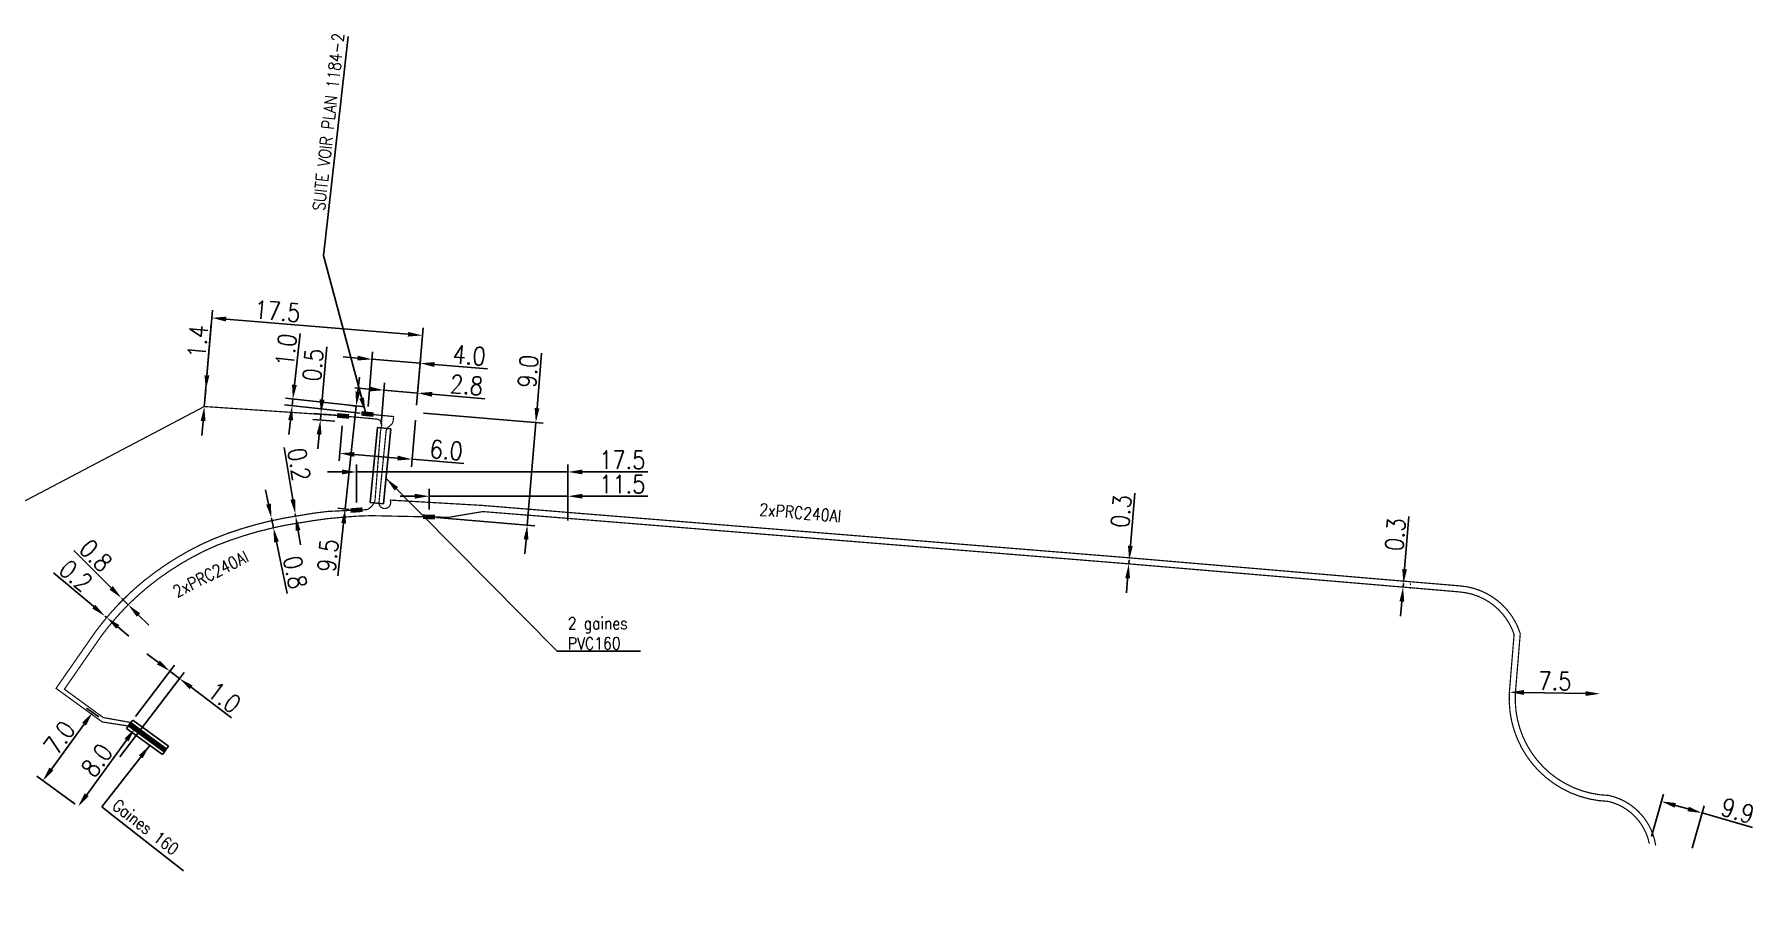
# Model space of a CAD drawing. Header units: millimetres. Extents: x 146000 to 147000, y 142004 to 143004.
# Drawn here: x 146122.5 to 146265.1, y 142931.3 to 143003.5 of the extents above; entities that cross this region are included whole.
import ezdxf
from ezdxf.enums import TextEntityAlignment as Align

# ---------------------------------------------------------------- set-up
doc = ezdxf.new("R2010")
doc.units = ezdxf.units.MM
doc.header["$PDMODE"] = 34
doc.layers.get('0').update_dxf_attribs({"linetype": 'CONTINUOUS'})
doc.layers.get('Defpoints').update_dxf_attribs({"linetype": 'CONTINUOUS'})
for name, color, linetype in [('M_130', 3, 'M_ST_15'), ('M_300', 7, 'CONTINUOUS'), ('M_400', 7, 'CONTINUOUS'), ('M_930', 7, 'CONTINUOUS')]:
    doc.layers.add(name, color=color, linetype=linetype)
doc.styles.get("Standard").update_dxf_attribs({"font": 'romans.shx', "width": 0.85})
doc.linetypes.add('M_ST_15', pattern='A,5,-0.3,["XX",Standard,S=1,R=0,X=0,Y=-0.5],-2.5', length=7.8)
doc.dimstyles.get("Standard").update_dxf_attribs({"dimtxt": 1.5, "dimasz": 1.2, "dimexe": 0.625, "dimexo": 0.625, "dimgap": 0.25, "dimtad": 1, "dimdec": 1, "dimzin": 0, "dimdsep": 46, "dimtxsty": 'Standard', "dimcen": -0.5, "dimadec": 0, "dimazin": 0, "dimtfac": 1, "dimtdec": 1, "dimtmove": 0, "dimatfit": 3, "dimfxl": 0, "dimtolj": 1, "dimtzin": 0, "dimarcsym": 0})

# ---------------------------------------------------------------- blocks, each defined once
blk = doc.blocks.new('*D160')
at = {"layer": 'Defpoints', "color": 0, "linetype": 'Continuous', "transparency": 16777216}
for p in [(146126.28, 142948.12), (146123.16, 142941.73), (146126.33, 142939.42)]:
    blk.add_point(p, dxfattribs=at)
at = {"layer": 'M_130', "color": 0, "linetype": 'Continuous', "lineweight": -2, "transparency": 16777216}
for p, q in [((146126.78, 142947.75), (146127.78, 142947.02)), ((146126.57, 142946.42), (146123.86, 142942.7)), ((146125.82, 142939.79), (146122.65, 142942.1))]:
    blk.add_line(p, q, dxfattribs=at)
at = {"layer": 'M_130', "color": 0, "linetype": 'Continuous', "transparency": 16777216}
for points in [[(146126.41, 142946.53), (146126.73, 142946.3), (146127.28, 142947.39)], [(146123.7, 142942.82), (146124.03, 142942.58), (146123.16, 142941.73)]]:
    blk.add_solid(points, dxfattribs=at)
at = {"layer": 'M_130', "color": 0, "linetype": 'Continuous', "transparency": 16777216, "insert": (146124.53, 142945.3), "char_height": 1.5, "attachment_point": 5, "rotation": 53.9218}
blk.add_mtext('\\A1;7.0', dxfattribs=at)
blk = doc.blocks.new('*D161')
at = {"layer": 'Defpoints', "color": 0, "linetype": 'Continuous', "transparency": 16777216}
for p in [(146134.47, 142950.19), (146130.45, 142946.55), (146129.16, 142943.2)]:
    blk.add_point(p, dxfattribs=at)
at = {"layer": 'M_400', "color": 0, "linetype": 'Continuous', "lineweight": -2, "transparency": 16777216}
for p, q in [((146130.83, 142947.05), (146134.06, 142951.29)), ((146132.72, 142951.52), (146131.77, 142952.25)), ((146129.54, 142943.7), (146134.85, 142950.69)), ((146133.68, 142950.8), (146134.47, 142950.19)), ((146135.43, 142949.47), (146138.76, 142946.93))]:
    blk.add_line(p, q, dxfattribs=at)
at = {"layer": 'M_400', "color": 0, "linetype": 'Continuous', "transparency": 16777216}
for points in [[(146132.84, 142951.68), (146132.6, 142951.36), (146133.68, 142950.8)], [(146135.55, 142949.62), (146135.31, 142949.31), (146134.47, 142950.19)]]:
    blk.add_solid(points, dxfattribs=at)
at = {"layer": 'M_400', "color": 0, "linetype": 'Continuous', "transparency": 16777216, "insert": (146138.18, 142948.63), "char_height": 1.5, "attachment_point": 5, "rotation": 322.7742}
blk.add_mtext('\\A1;1.0', dxfattribs=at)
blk = doc.blocks.new('*D162')
at = {"layer": 'Defpoints', "color": 0, "linetype": 'Continuous', "transparency": 16777216}
for p in [(146133.3, 142944.24), (146126.08, 142939.6), (146126.33, 142939.42)]:
    blk.add_point(p, dxfattribs=at)
at = {"layer": 'M_130', "color": 0, "linetype": 'Continuous', "lineweight": -2, "transparency": 16777216}
for p, q in [((146132.79, 142944.61), (146130.28, 142946.43)), ((146130.08, 142945.1), (146126.79, 142940.57)), ((146125.82, 142939.79), (146125.57, 142939.97))]:
    blk.add_line(p, q, dxfattribs=at)
at = {"layer": 'M_130', "color": 0, "linetype": 'Continuous', "transparency": 16777216}
for points in [[(146129.92, 142945.21), (146130.24, 142944.98), (146130.79, 142946.07)], [(146126.62, 142940.69), (146126.95, 142940.45), (146126.08, 142939.6)]]:
    blk.add_solid(points, dxfattribs=at)
at = {"layer": 'M_130', "color": 0, "linetype": 'Continuous', "transparency": 16777216, "insert": (146127.63, 142943.43), "char_height": 1.5, "attachment_point": 5, "rotation": 53.9218}
blk.add_mtext('\\A1;8.0', dxfattribs=at)
blk = doc.blocks.new('*D163')
at = {"layer": 'Defpoints', "color": 0, "linetype": 'Continuous', "transparency": 16777216}
for p in [(146128.29, 142955.37), (146128.29, 142955.37), (146128.45, 142955.24)]:
    blk.add_point(p, dxfattribs=at)
at = {"layer": 'M_130', "color": 0, "linetype": 'Continuous', "lineweight": -2, "transparency": 16777216}
for p, q in [((146127.37, 142956.15), (146124.03, 142958.96)), ((146128.45, 142955.24), (146128.29, 142955.37)), ((146129.36, 142954.47), (146130.28, 142953.7))]:
    blk.add_line(p, q, dxfattribs=at)
at = {"layer": 'M_130', "color": 0, "linetype": 'Continuous', "transparency": 16777216}
for points in [[(146127.5, 142956.3), (146127.25, 142955.99), (146128.29, 142955.37)], [(146129.49, 142954.62), (146129.23, 142954.32), (146128.45, 142955.24)]]:
    blk.add_solid(points, dxfattribs=at)
at = {"layer": 'M_130', "color": 0, "linetype": 'Continuous', "transparency": 16777216, "insert": (146125.89, 142958.71), "char_height": 1.5, "attachment_point": 5, "rotation": 319.8746}
blk.add_mtext('\\A1;0.2', dxfattribs=at)
blk = doc.blocks.new('*D164')
at = {"layer": 'Defpoints', "color": 0, "linetype": 'Continuous', "transparency": 16777216}
for p in [(146129.66, 142956.86), (146129.66, 142956.86), (146130.22, 142956.3)]:
    blk.add_point(p, dxfattribs=at)
at = {"layer": 'M_130', "color": 0, "linetype": 'Continuous', "lineweight": -2, "transparency": 16777216}
for p, q in [((146128.81, 142957.71), (146125.71, 142960.79)), ((146130.22, 142956.3), (146129.66, 142956.86)), ((146131.08, 142955.45), (146131.93, 142954.6))]:
    blk.add_line(p, q, dxfattribs=at)
at = {"layer": 'M_130', "color": 0, "linetype": 'Continuous', "transparency": 16777216}
for points in [[(146128.95, 142957.85), (146128.67, 142957.56), (146129.66, 142956.86)], [(146131.22, 142955.59), (146130.93, 142955.31), (146130.22, 142956.3)]]:
    blk.add_solid(points, dxfattribs=at)
at = {"layer": 'M_130', "color": 0, "linetype": 'Continuous', "transparency": 16777216, "insert": (146127.54, 142960.38), "char_height": 1.5, "attachment_point": 5, "rotation": 315.1467}
blk.add_mtext('\\A1;0.8', dxfattribs=at)
blk = doc.blocks.new('*D165')
at = {"layer": 'Defpoints', "color": 0, "linetype": 'Continuous', "transparency": 16777216}
for p in [(146166.62, 142965.29), (146155.14, 142963.58), (146166.62, 142962.65)]:
    blk.add_point(p, dxfattribs=at)
at = {"layer": 'M_300', "color": 0, "linetype": 'Continuous', "lineweight": -2, "transparency": 16777216}
for p, q in [((146153.94, 142965.29), (146152.74, 142965.29)), ((146155.14, 142964.2), (146155.14, 142965.91)), ((146155.14, 142965.29), (146166.62, 142965.29)), ((146166.62, 142963.28), (146166.62, 142965.91)), ((146167.82, 142965.29), (146173.23, 142965.29))]:
    blk.add_line(p, q, dxfattribs=at)
at = {"layer": 'M_300', "color": 0, "linetype": 'Continuous', "transparency": 16777216}
for points in [[(146153.94, 142965.49), (146153.94, 142965.09), (146155.14, 142965.29)], [(146167.82, 142965.49), (146167.82, 142965.09), (146166.62, 142965.29)]]:
    blk.add_solid(points, dxfattribs=at)
at = {"layer": 'M_300', "color": 0, "linetype": 'Continuous', "transparency": 16777216, "insert": (146171.12, 142966.29), "char_height": 1.5, "attachment_point": 5}
blk.add_mtext('\\A1;11.5', dxfattribs=at)
blk = doc.blocks.new('*D166')
at = {"layer": 'Defpoints', "color": 0, "linetype": 'Continuous', "transparency": 16777216}
for p in [(146166.62, 142967.3), (146149.12, 142964.14), (146166.62, 142962.65)]:
    blk.add_point(p, dxfattribs=at)
at = {"layer": 'M_300', "color": 0, "linetype": 'Continuous', "lineweight": -2, "transparency": 16777216}
for p, q in [((146147.92, 142967.3), (146146.72, 142967.3)), ((146149.12, 142964.76), (146149.12, 142967.93)), ((146149.12, 142967.3), (146166.62, 142967.3)), ((146166.62, 142963.28), (146166.62, 142967.93)), ((146167.82, 142967.3), (146173.23, 142967.3))]:
    blk.add_line(p, q, dxfattribs=at)
at = {"layer": 'M_300', "color": 0, "linetype": 'Continuous', "transparency": 16777216}
for points in [[(146147.92, 142967.5), (146147.92, 142967.1), (146149.12, 142967.3)], [(146167.82, 142967.5), (146167.82, 142967.1), (146166.62, 142967.3)]]:
    blk.add_solid(points, dxfattribs=at)
at = {"layer": 'M_300', "color": 0, "linetype": 'Continuous', "transparency": 16777216, "insert": (146171.12, 142968.3), "char_height": 1.5, "attachment_point": 5}
blk.add_mtext('\\A1;17.5', dxfattribs=at)
blk = doc.blocks.new('*D167')
at = {"layer": 'Defpoints', "color": 0, "linetype": 'Continuous', "transparency": 16777216}
for p in [(146149.1, 142972.76), (146149.66, 142972.7), (146149.12, 142964.14)]:
    blk.add_point(p, dxfattribs=at)
at = {"layer": 'M_300', "color": 0, "linetype": 'Continuous', "lineweight": -2, "transparency": 16777216}
for p, q in [((146149.23, 142973.95), (146149.36, 142975.14)), ((146149.1, 142972.76), (146148.18, 142964.24)), ((146149.04, 142972.76), (146148.48, 142972.82)), ((146148.5, 142964.2), (146147.56, 142964.31)), ((146148.05, 142963.05), (146147.57, 142958.7))]:
    blk.add_line(p, q, dxfattribs=at)
at = {"layer": 'M_300', "color": 0, "linetype": 'Continuous', "transparency": 16777216}
for points in [[(146149.03, 142973.97), (146149.43, 142973.93), (146149.1, 142972.76)], [(146147.85, 142963.07), (146148.25, 142963.02), (146148.18, 142964.24)]]:
    blk.add_solid(points, dxfattribs=at)
at = {"layer": 'M_300', "color": 0, "linetype": 'Continuous', "transparency": 16777216, "insert": (146146.75, 142960.38), "char_height": 1.5, "attachment_point": 5, "rotation": 83.794}
blk.add_mtext('\\A1;9.5', dxfattribs=at)
blk = doc.blocks.new('*D168')
at = {"layer": 'Defpoints', "color": 0, "linetype": 'Continuous', "transparency": 16777216}
for p in [(146154.04, 142972.22), (146163.96, 142971.39), (146155.12, 142963.58)]:
    blk.add_point(p, dxfattribs=at)
at = {"layer": 'M_300', "color": 0, "linetype": 'Continuous', "lineweight": -2, "transparency": 16777216}
for p, q in [((146164.06, 142972.59), (146164.44, 142977.14)), ((146154.66, 142972.17), (146164.58, 142971.34)), ((146163.25, 142962.9), (146163.96, 142971.39)), ((146155.75, 142963.53), (146163.87, 142962.85)), ((146163.15, 142961.7), (146163.05, 142960.51))]:
    blk.add_line(p, q, dxfattribs=at)
at = {"layer": 'M_300', "color": 0, "linetype": 'Continuous', "transparency": 16777216}
for points in [[(146163.86, 142972.6), (146164.26, 142972.57), (146163.96, 142971.39)], [(146162.95, 142961.72), (146163.35, 142961.69), (146163.25, 142962.9)]]:
    blk.add_solid(points, dxfattribs=at)
at = {"layer": 'M_300', "color": 0, "linetype": 'Continuous', "transparency": 16777216, "insert": (146163.31, 142975.64), "char_height": 1.5, "attachment_point": 5, "rotation": 85.22}
blk.add_mtext('\\A1;9.0', dxfattribs=at)
blk = doc.blocks.new('*D169')
at = {"layer": 'Defpoints', "color": 0, "linetype": 'Continuous', "transparency": 16777216}
for p in [(146146.13, 142971.6), (146147.95, 142971.44), (146148, 142971.94)]:
    blk.add_point(p, dxfattribs=at)
at = {"layer": 'M_300', "color": 0, "linetype": 'Continuous', "lineweight": -2, "transparency": 16777216}
for p, q in [((146146.27, 142973.29), (146146.65, 142977.65)), ((146147.33, 142971.5), (146145.5, 142971.65)), ((146147.37, 142971.99), (146145.55, 142972.15)), ((146146.13, 142971.6), (146146.17, 142972.1)), ((146146.02, 142970.4), (146145.92, 142969.21))]:
    blk.add_line(p, q, dxfattribs=at)
at = {"layer": 'M_300', "color": 0, "linetype": 'Continuous', "transparency": 16777216}
for points in [[(146146.07, 142973.31), (146146.47, 142973.28), (146146.17, 142972.1)], [(146145.82, 142970.42), (146146.22, 142970.39), (146146.13, 142971.6)]]:
    blk.add_solid(points, dxfattribs=at)
at = {"layer": 'M_300', "color": 0, "linetype": 'Continuous', "transparency": 16777216, "insert": (146145.52, 142976.16), "char_height": 1.5, "attachment_point": 5, "rotation": 85.062}
blk.add_mtext('\\A1;0.5', dxfattribs=at)
blk = doc.blocks.new('M_300_03')
at = {"color": 0, "linetype": 'Continuous'}
blk.add_solid([(-0.5, 0.19), (-0.5, -0.19), (0.5, 0.19), (0.5, -0.19)], dxfattribs=at)
at = {"color": 0, "linetype": 'Continuous', "width": 0.75, "flags": 3}
for tag, p in [('DEF_LEG', (0, -5)), ('DEF_COUP', (0.05, -6.97)), ('DEF_TYPE', (0, -9))]:
    blk.add_attdef(tag, text='', height=1.2, dxfattribs=at).set_placement(p, align=Align.MIDDLE)
blk = doc.blocks.new('*D170')
at = {"layer": 'Defpoints', "color": 0, "linetype": 'Continuous', "transparency": 16777216}
for p in [(146260.49, 142939.06), (146256.12, 142936.52), (146259.49, 142935.55)]:
    blk.add_point(p, dxfattribs=at)
at = {"layer": 'M_130', "color": 0, "linetype": 'Continuous', "lineweight": -2, "transparency": 16777216}
for p, q in [((146256.29, 142937.12), (146257.3, 142940.62)), ((146258.28, 142939.69), (146259.34, 142939.39)), ((146259.66, 142936.15), (146260.66, 142939.66)), ((146260.49, 142939.06), (146264.66, 142937.86))]:
    blk.add_line(p, q, dxfattribs=at)
at = {"layer": 'M_130', "color": 0, "linetype": 'Continuous', "transparency": 16777216}
for points in [[(146258.33, 142939.88), (146258.22, 142939.5), (146257.12, 142940.02)], [(146259.39, 142939.58), (146259.28, 142939.2), (146260.49, 142939.06)]]:
    blk.add_solid(points, dxfattribs=at)
at = {"layer": 'M_130', "color": 0, "linetype": 'Continuous', "transparency": 16777216, "insert": (146263.44, 142939.25), "char_height": 1.5, "attachment_point": 5, "rotation": 344.0136}
blk.add_mtext('\\A1;9.9', dxfattribs=at)
blk = doc.blocks.new('*D171')
at = {"layer": 'Defpoints', "color": 0, "linetype": 'Continuous', "transparency": 16777216}
for p in [(146235.72, 142958.06), (146235.77, 142958.06), (146235.69, 142957.77)]:
    blk.add_point(p, dxfattribs=at)
at = {"layer": 'M_130', "color": 0, "linetype": 'Continuous', "lineweight": -2, "transparency": 16777216}
for p, q in [((146235.87, 142959.26), (146236.23, 142963.61)), ((146235.74, 142957.76), (146235.77, 142958.06)), ((146236.32, 142957.71), (146236.37, 142957.71)), ((146236.34, 142958.01), (146236.39, 142958.01)), ((146235.64, 142956.57), (146235.54, 142955.37))]:
    blk.add_line(p, q, dxfattribs=at)
at = {"layer": 'M_130', "color": 0, "linetype": 'Continuous', "transparency": 16777216}
for points in [[(146235.67, 142959.27), (146236.07, 142959.24), (146235.77, 142958.06)], [(146235.44, 142956.58), (146235.84, 142956.55), (146235.74, 142957.76)]]:
    blk.add_solid(points, dxfattribs=at)
at = {"layer": 'M_130', "color": 0, "linetype": 'Continuous', "transparency": 16777216, "insert": (146235.1, 142962.12), "char_height": 1.5, "attachment_point": 5, "rotation": 85.2204}
blk.add_mtext('\\A1;0.3', dxfattribs=at)
blk = doc.blocks.new('*D172')
at = {"layer": 'Defpoints', "color": 0, "linetype": 'Continuous', "transparency": 16777216}
for p in [(146213.04, 142959.69), (146213.07, 142959.99), (146213.07, 142959.99)]:
    blk.add_point(p, dxfattribs=at)
at = {"layer": 'M_130', "color": 0, "linetype": 'Continuous', "lineweight": -2, "transparency": 16777216}
for p, q in [((146213.17, 142961.18), (146213.55, 142965.54)), ((146212.42, 142959.74), (146212.42, 142959.74)), ((146212.45, 142960.04), (146212.45, 142960.04)), ((146213.04, 142959.69), (146213.07, 142959.99)), ((146212.94, 142958.49), (146212.84, 142957.3))]:
    blk.add_line(p, q, dxfattribs=at)
at = {"layer": 'M_130', "color": 0, "linetype": 'Continuous', "transparency": 16777216}
for points in [[(146212.97, 142961.2), (146213.37, 142961.17), (146213.07, 142959.99)], [(146212.74, 142958.51), (146213.14, 142958.48), (146213.04, 142959.69)]]:
    blk.add_solid(points, dxfattribs=at)
at = {"layer": 'M_130', "color": 0, "linetype": 'Continuous', "transparency": 16777216, "insert": (146212.41, 142964.04), "char_height": 1.5, "attachment_point": 5, "rotation": 85.096}
blk.add_mtext('\\A1;0.3', dxfattribs=at)
blk = doc.blocks.new('*D173')
at = {"layer": 'Defpoints', "color": 0, "linetype": 'Continuous', "transparency": 16777216}
for p in [(146154.18, 142973.83), (146154.04, 142972.22), (146151.1, 142970.64)]:
    blk.add_point(p, dxfattribs=at)
at = {"layer": 'M_130', "color": 0, "linetype": 'Continuous', "lineweight": -2, "transparency": 16777216}
for p, q in [((146150.19, 142974.17), (146148.99, 142974.27)), ((146151.15, 142971.26), (146151.44, 142974.69)), ((146151.39, 142974.07), (146154.18, 142973.83)), ((146154.09, 142972.84), (146154.23, 142974.46)), ((146155.37, 142973.73), (146159.73, 142973.37))]:
    blk.add_line(p, q, dxfattribs=at)
at = {"layer": 'M_130', "color": 0, "linetype": 'Continuous', "transparency": 16777216}
for points in [[(146150.21, 142974.37), (146150.17, 142973.97), (146151.39, 142974.07)], [(146155.39, 142973.93), (146155.36, 142973.53), (146154.18, 142973.83)]]:
    blk.add_solid(points, dxfattribs=at)
at = {"layer": 'M_130', "color": 0, "linetype": 'Continuous', "transparency": 16777216, "insert": (146158.23, 142974.5), "char_height": 1.5, "attachment_point": 5, "rotation": 355.22}
blk.add_mtext('\\A1;2.8', dxfattribs=at)
blk = doc.blocks.new('*D174')
at = {"layer": 'Defpoints', "color": 0, "linetype": 'Continuous', "transparency": 16777216}
for p in [(146244.54, 142949.06), (146252.04, 142948.93), (146252.04, 142948.93)]:
    blk.add_point(p, dxfattribs=at)
at = {"layer": 'M_130', "color": 0, "linetype": 'Continuous', "lineweight": -2, "transparency": 16777216}
blk.add_line((146245.74, 142949.04), (146250.84, 142948.95), dxfattribs=at)
at = {"layer": 'M_130', "color": 0, "linetype": 'Continuous', "transparency": 16777216}
for points in [[(146245.75, 142949.24), (146245.74, 142948.84), (146244.54, 142949.06)], [(146250.85, 142949.15), (146250.84, 142948.75), (146252.04, 142948.93)]]:
    blk.add_solid(points, dxfattribs=at)
at = {"layer": 'M_130', "color": 0, "linetype": 'Continuous', "transparency": 16777216, "insert": (146248.31, 142949.99), "char_height": 1.5, "attachment_point": 5, "rotation": 359.0068}
blk.add_mtext('\\A1;7.5', dxfattribs=at)
blk = doc.blocks.new('*D175')
at = {"layer": 'Defpoints', "color": 0, "linetype": 'Continuous', "transparency": 16777216}
for p in [(146147.98, 142971.74), (146154.04, 142972.22), (146153.72, 142968.35)]:
    blk.add_point(p, dxfattribs=at)
at = {"layer": 'M_300', "color": 0, "linetype": 'Continuous', "lineweight": -2, "transparency": 16777216}
for p, q in [((146147.93, 142971.12), (146147.69, 142968.22)), ((146153.99, 142971.6), (146153.66, 142967.72)), ((146148.93, 142968.75), (146152.52, 142968.45)), ((146153.72, 142968.35), (146158.01, 142967.99))]:
    blk.add_line(p, q, dxfattribs=at)
at = {"layer": 'M_300', "color": 0, "linetype": 'Continuous', "transparency": 16777216}
for points in [[(146148.95, 142968.95), (146148.92, 142968.55), (146147.74, 142968.85)], [(146152.54, 142968.65), (146152.5, 142968.25), (146153.72, 142968.35)]]:
    blk.add_solid(points, dxfattribs=at)
at = {"layer": 'M_300', "color": 0, "linetype": 'Continuous', "transparency": 16777216, "insert": (146156.55, 142969.11), "char_height": 1.5, "attachment_point": 5, "rotation": 355.22}
blk.add_mtext('\\A1;6.0', dxfattribs=at)
blk = doc.blocks.new('*D176')
at = {"layer": 'Defpoints', "color": 0, "linetype": 'Continuous', "transparency": 16777216}
for p in [(146154.38, 142976.3), (146150.02, 142972.1), (146154.04, 142972.22)]:
    blk.add_point(p, dxfattribs=at)
at = {"layer": 'M_300', "color": 0, "linetype": 'Continuous', "lineweight": -2, "transparency": 16777216}
for p, q in [((146149.2, 142976.73), (146148.01, 142976.83)), ((146150.07, 142972.73), (146150.45, 142977.25)), ((146150.4, 142976.63), (146154.38, 142976.3)), ((146154.09, 142972.84), (146154.43, 142976.92)), ((146155.58, 142976.2), (146159.95, 142975.83))]:
    blk.add_line(p, q, dxfattribs=at)
at = {"layer": 'M_300', "color": 0, "linetype": 'Continuous', "transparency": 16777216}
for points in [[(146149.22, 142976.93), (146149.19, 142976.53), (146150.4, 142976.63)], [(146155.59, 142976.4), (146155.56, 142976), (146154.38, 142976.3)]]:
    blk.add_solid(points, dxfattribs=at)
at = {"layer": 'M_300', "color": 0, "linetype": 'Continuous', "transparency": 16777216, "insert": (146158.45, 142976.96), "char_height": 1.5, "attachment_point": 5, "rotation": 355.22}
blk.add_mtext('\\A1;4.0', dxfattribs=at)
blk = doc.blocks.new('*D177')
at = {"layer": 'Defpoints', "color": 0, "linetype": 'Continuous', "transparency": 16777216}
for p in [(146143.85, 142973.33), (146150.44, 142972.61), (146150.03, 142972.1)]:
    blk.add_point(p, dxfattribs=at)
at = {"layer": 'M_300', "color": 0, "linetype": 'Continuous', "lineweight": -2, "transparency": 16777216}
for p, q in [((146143.98, 142974.52), (146144.45, 142978.78)), ((146149.41, 142972.17), (146143.17, 142972.85)), ((146149.82, 142972.68), (146143.23, 142973.4)), ((146143.79, 142972.78), (146143.85, 142973.33)), ((146143.66, 142971.59), (146143.53, 142970.39))]:
    blk.add_line(p, q, dxfattribs=at)
at = {"layer": 'M_300', "color": 0, "linetype": 'Continuous', "transparency": 16777216}
for points in [[(146143.78, 142974.54), (146144.18, 142974.5), (146143.85, 142973.33)], [(146143.46, 142971.61), (146143.86, 142971.57), (146143.79, 142972.78)]]:
    blk.add_solid(points, dxfattribs=at)
at = {"layer": 'M_300', "color": 0, "linetype": 'Continuous', "transparency": 16777216, "insert": (146143.29, 142977.4), "char_height": 1.5, "attachment_point": 5, "rotation": 83.794}
blk.add_mtext('\\A1;1.0', dxfattribs=at)
blk = doc.blocks.new('*D178')
at = {"layer": 'Defpoints', "color": 0, "linetype": 'Continuous', "transparency": 16777216}
for p in [(146144.05, 142963.84), (146144.05, 142963.84), (146144.08, 142963.64)]:
    blk.add_point(p, dxfattribs=at)
at = {"layer": 'M_130', "color": 0, "linetype": 'Continuous', "lineweight": -2, "transparency": 16777216}
for p, q in [((146143.85, 142965.02), (146143.12, 142969.33)), ((146144.08, 142963.64), (146144.05, 142963.84)), ((146144.28, 142962.46), (146144.48, 142961.27))]:
    blk.add_line(p, q, dxfattribs=at)
at = {"layer": 'M_130', "color": 0, "linetype": 'Continuous', "transparency": 16777216}
for points in [[(146144.04, 142965.05), (146143.65, 142964.99), (146144.05, 142963.84)], [(146144.48, 142962.49), (146144.08, 142962.42), (146144.08, 142963.64)]]:
    blk.add_solid(points, dxfattribs=at)
at = {"layer": 'M_130', "color": 0, "linetype": 'Continuous', "transparency": 16777216, "insert": (146144.37, 142967.93), "char_height": 1.5, "attachment_point": 5, "rotation": 279.6244}
blk.add_mtext('\\A1;0.2', dxfattribs=at)
blk = doc.blocks.new('*D179')
at = {"layer": 'Defpoints', "color": 0, "linetype": 'Continuous', "transparency": 16777216}
for p in [(146142.08, 142963.46), (146142.08, 142963.46), (146142.24, 142962.68)]:
    blk.add_point(p, dxfattribs=at)
at = {"layer": 'M_130', "color": 0, "linetype": 'Continuous', "lineweight": -2, "transparency": 16777216}
for p, q in [((146141.83, 142964.64), (146141.59, 142965.81)), ((146142.08, 142963.46), (146142.24, 142962.68)), ((146142.49, 142961.51), (146143.39, 142957.23))]:
    blk.add_line(p, q, dxfattribs=at)
at = {"layer": 'M_130', "color": 0, "linetype": 'Continuous', "transparency": 16777216}
for points in [[(146142.03, 142964.68), (146141.64, 142964.6), (146142.08, 142963.46)], [(146142.69, 142961.55), (146142.3, 142961.46), (146142.24, 142962.68)]]:
    blk.add_solid(points, dxfattribs=at)
at = {"layer": 'M_130', "color": 0, "linetype": 'Continuous', "transparency": 16777216, "insert": (146144.04, 142958.99), "char_height": 1.5, "attachment_point": 5, "rotation": 281.8722}
blk.add_mtext('\\A1;0.8', dxfattribs=at)
blk = doc.blocks.new('*D189')
at = {"layer": 'Defpoints', "color": 0, "linetype": 'Continuous', "transparency": 16777216}
for p in [(146154.57, 142978.61), (146136.52, 142972.72), (146154.04, 142972.22)]:
    blk.add_point(p, dxfattribs=at)
at = {"layer": 'M_130', "color": 0, "linetype": 'Continuous', "lineweight": -2, "transparency": 16777216}
for p, q in [((146136.57, 142973.34), (146137.19, 142980.69)), ((146138.33, 142979.96), (146153.38, 142978.71)), ((146154.09, 142972.84), (146154.63, 142979.23))]:
    blk.add_line(p, q, dxfattribs=at)
at = {"layer": 'M_130', "color": 0, "linetype": 'Continuous', "transparency": 16777216}
for points in [[(146138.35, 142980.16), (146138.32, 142979.76), (146137.14, 142980.06)], [(146153.4, 142978.9), (146153.36, 142978.51), (146154.57, 142978.61)]]:
    blk.add_solid(points, dxfattribs=at)
at = {"layer": 'M_130', "color": 0, "linetype": 'Continuous', "transparency": 16777216, "insert": (146142.57, 142980.61), "char_height": 1.5, "attachment_point": 5, "rotation": 355.22}
blk.add_mtext('\\A1;17.5', dxfattribs=at)
blk = doc.blocks.new('*D315')
at = {"layer": 'Defpoints', "color": 0, "linetype": 'Continuous', "transparency": 16777216}
for p in [(146136.64, 142974.11), (146136.64, 142974.11), (146136.52, 142972.72)]:
    blk.add_point(p, dxfattribs=at)
at = {"layer": 'M_130', "color": 0, "linetype": 'Continuous', "lineweight": -2, "transparency": 16777216}
for p, q in [((146136.74, 142975.31), (146137.09, 142979.54)), ((146136.52, 142972.72), (146136.64, 142974.11)), ((146136.42, 142971.52), (146136.32, 142970.33))]:
    blk.add_line(p, q, dxfattribs=at)
at = {"layer": 'M_130', "color": 0, "linetype": 'Continuous', "transparency": 16777216}
for points in [[(146136.54, 142975.32), (146136.94, 142975.29), (146136.64, 142974.11)], [(146136.22, 142971.54), (146136.62, 142971.5), (146136.52, 142972.72)]]:
    blk.add_solid(points, dxfattribs=at)
at = {"layer": 'M_130', "color": 0, "linetype": 'Continuous', "transparency": 16777216, "insert": (146135.97, 142978.11), "char_height": 1.5, "attachment_point": 5, "rotation": 85.22}
blk.add_mtext('\\A1;1.4', dxfattribs=at)

msp = doc.modelspace()

# ---------------------------------------------------------------- linework, layer by layer
at = {"layer": 'M_130', "ltscale": 0.5, "const_width": 0.1, "flags": 128}
msp.add_lwpolyline([(146000, 142931.36), (146007.28, 142932.93), (146010.89, 142933.68), (146020.75, 142935.37), (146031.91, 142937.78), (146055.78, 142942.41), (146071.56, 142944.78), (146075.31, 142944.26), (146081.29, 142945.55), (146101.95, 142955.5), (146118.29, 142963.12), (146136.52, 142972.72), (146147.5, 142971.98)], dxfattribs=at)
at = {"layer": 'M_130', "const_width": 0.1, "flags": 128}
for points in [[(146148.49, 142971.89), (146150.7, 142971.69, -0.414214), (146151.21, 142971.19), (146151.1, 142970.64), (146150.65, 142964.95, -0.218303), (146149.99, 142964.18), (146149.12, 142964.14)], [(146150.52, 142972.05), (146152.19, 142971.89), (146152.15, 142971.53, -0.19274), (146151.97, 142971.2), (146151.77, 142971.03, 0.148447), (146151.57, 142970.69), (146150.97, 142964.69, 1.155699), (146151.9, 142964.97), (146159.52, 142964.53), (146167.36, 142963.89), (146213.09, 142960.19), (146235.74, 142958.26), (146240.52, 142957.86, -0.302532), (146245.44, 142953.91), (146245.04, 142949.02, 0.423895), (146252.77, 142940.51, -0.311126), (146256.65, 142936.37, 0.311126)], [(146155.62, 142963.57), (146156.78, 142963.55), (146159.57, 142964.02), (146167.32, 142963.4), (146213.04, 142959.69), (146235.69, 142957.77), (146240.47, 142957.36, -0.297443), (146244.93, 142953.85), (146244.54, 142949.06, 0.422374), (146252.71, 142940.02, -0.29458), (146256.12, 142936.52)]]:
    msp.add_lwpolyline(points, format="xyb", dxfattribs=at)
for points in [[(146133.2, 142944.1), (146130.23, 142946.26), (146128.07, 142946.6), (146124.25, 142949.38), (146127.54, 142954.11), (146128.13, 142954.87), (146128.45, 142955.24), (146128.76, 142955.62), (146129.41, 142956.33), (146130.1, 142957.02), (146130.81, 142957.68), (146131.55, 142958.31), (146132.44, 142958.99), (146133.35, 142959.63), (146134.3, 142960.23), (146135.27, 142960.79), (146136.27, 142961.3), (146137.29, 142961.76), (146138.42, 142962.2), (146139.58, 142962.59), (146140.75, 142962.93), (146141.94, 142963.23), (146143.13, 142963.48), (146144.08, 142963.64), (146145.53, 142963.88), (146146.72, 142964.03), (146149.12, 142964.14)], [(146133.4, 142944.38), (146130.45, 142946.55), (146128.16, 142946.96), (146124.94, 142949.31), (146128.02, 142953.75), (146128.6, 142954.5), (146129.21, 142955.22), (146129.85, 142955.92), (146130.22, 142956.3), (146130.52, 142956.59), (146131.21, 142957.23), (146131.93, 142957.84), (146132.79, 142958.51), (146133.69, 142959.13), (146134.61, 142959.72), (146135.56, 142960.26), (146136.53, 142960.76), (146137.52, 142961.21), (146138.63, 142961.63), (146139.76, 142962.01), (146140.91, 142962.35), (146142.24, 142962.68), (146143.24, 142962.89), (146144.44, 142963.09), (146145.61, 142963.28), (146146.79, 142963.44), (146147.97, 142963.55), (146149.15, 142963.64), (146150.33, 142963.68), (146155.12, 142963.58)]]:
    msp.add_lwpolyline(points, dxfattribs=at)
at = {"layer": 'M_400', "color": 7}
for p, q in [((146150.86, 142970.98), (146150.24, 142964.76)), ((146150.86, 142970.98), (146151.41, 142970.92)), ((146151.97, 142970.86), (146151.36, 142964.65)), ((146151.97, 142970.86), (146151.41, 142970.92)), ((146150.24, 142964.76), (146150.8, 142964.71)), ((146151.36, 142964.65), (146150.8, 142964.71))]:
    msp.add_line(p, q, dxfattribs=at)
at = {"layer": 'M_400', "color": 7, "linetype": 'CONTINUOUS'}
for p, q in [((146130.6, 142946.75), (146130.45, 142946.55)), ((146130.6, 142946.75), (146133.55, 142944.58)), ((146130.09, 142946.06), (146130.23, 142946.26)), ((146130.09, 142946.06), (146133.05, 142943.9)), ((146130.38, 142946.47), (146130.23, 142946.26)), ((146130.3, 142946.35), (146130.45, 142946.55)), ((146130.3, 142946.35), (146133.25, 142944.18)), ((146130.38, 142946.47), (146133.34, 142944.3)), ((146133.05, 142943.9), (146133.2, 142944.1)), ((146133.34, 142944.3), (146133.2, 142944.1)), ((146133.25, 142944.18), (146133.4, 142944.38)), ((146133.55, 142944.58), (146133.4, 142944.38))]:
    msp.add_line(p, q, dxfattribs=at)

# ---------------------------------------------------------------- block references
at = {"layer": 'M_300'}
for p, rotation in [((146150.02, 142972.1), 354.4705106787239), ((146148, 142971.94), 355.2199811913184), ((146149.12, 142964.14), 4.356090261612424), ((146155.12, 142963.58), 358.7704820575177)]:
    msp.add_blockref('M_300_03', p, dxfattribs=dict(at, rotation=rotation))

# ---------------------------------------------------------------- texts
at = {"layer": 'M_130', "linetype": 'Continuous', "width": 0.85}
msp.add_text('2xPRC240Al', height=1, rotation=355.0162, dxfattribs=at).set_placement((146185.84, 142963.92), align=Align.MIDDLE)
msp.add_text('2xPRC240Al', height=1, rotation=26.9449, dxfattribs=at).set_placement((146134.25, 142956.87))
at = {"layer": 'M_400', "linetype": 'Continuous', "insert": (146166.61, 142955.27), "char_height": 1, "attachment_point": 1}
msp.add_mtext('\\A1;2 gaines \\PPVC160', dxfattribs=at)
at = {"layer": 'M_400', "linetype": 'Continuous', "insert": (146128.8, 142939.49), "char_height": 1, "attachment_point": 7, "rotation": 322.0099}
msp.add_mtext('\\A1;Gaines 160', dxfattribs=at)
at = {"layer": 'M_930', "linetype": 'Continuous', "insert": (146148.12, 143003.59), "char_height": 1, "attachment_point": 9, "rotation": 83.6156}
msp.add_mtext('SUITE VOIR PLAN 1184-2 ', dxfattribs=at)

# ---------------------------------------------------------------- dimensions: what is measured, and where the dimension line sits
at = {"layer": 'M_130', "linetype": 'Continuous'}
for base, p1, p2, angle, override, picture, middle in [((146154.57, 142978.61), (146136.52, 142972.72), (146154.04, 142972.22), 175.22, {"dimatfit": 0}, '*D189', (146142.49, 142979.62)), ((146136.64, 142974.11), (146136.52, 142972.72), (146136.64, 142974.11), 265.22, {"dimatfit": 0}, '*D315', (146136.97, 142978.02)), ((146144.05, 142963.84), (146144.08, 142963.64), (146144.05, 142963.84), 279.6244, {"dimatfit": 0}, '*D178', (146143.38, 142967.77)), ((146142.08, 142963.46), (146142.24, 142962.68), (146142.08, 142963.46), 281.8722, {"dimatfit": 0}, '*D179', (146143.06, 142958.78)), ((146129.66, 142956.86), (146130.22, 142956.3), (146129.66, 142956.86), 315.1467, {"dimscale": 1, "dimlfac": 1, "dimlunit": 2, "dimatfit": 0}, '*D164', (146126.83, 142959.67)), ((146128.29, 142955.37), (146128.45, 142955.24), (146128.29, 142955.37), 319.8746, {"dimscale": 1, "dimlfac": 1, "dimlunit": 2, "dimatfit": 0}, '*D163', (146125.24, 142957.94)), ((146123.16, 142941.73), (146126.28, 142948.12), (146126.33, 142939.42), 53.9218, {"dimatfit": 0}, '*D160', (146125.33, 142944.71)), ((146126.08, 142939.6), (146133.3, 142944.24), (146126.33, 142939.42), 53.9218, {"dimatfit": 0}, '*D162', (146128.44, 142942.84))]:
    dim = msp.add_linear_dim(base=base, p1=p1, p2=p2, angle=angle, dimstyle='Standard', override=override, dxfattribs=at)
    dim.commit()
    dim.dimension.update_dxf_attribs({"geometry": picture, "text_midpoint": middle, "dimtype": 160})
for base, p1, p2, angle, picture, middle in [((146154.18, 142973.83), (146151.1, 142970.64), (146154.04, 142972.22), 175.22, '*D173', (146158.15, 142973.5)), ((146213.07, 142959.99), (146213.04, 142959.69), (146213.07, 142959.99), 265.096, '*D172', (146213.41, 142963.96)), ((146235.77, 142958.06), (146235.69, 142957.77), (146235.72, 142958.06), 265.2204, '*D171', (146236.1, 142962.03)), ((146252.04, 142948.93), (146244.54, 142949.06), (146252.04, 142948.93), 179.0068, '*D174', (146248.29, 142948.99))]:
    dim = msp.add_linear_dim(base=base, p1=p1, p2=p2, angle=angle, dimstyle='Standard', dxfattribs=at)
    dim.commit()
    dim.dimension.update_dxf_attribs({"geometry": picture, "text_midpoint": middle, "dimtype": 160})
dim = msp.add_linear_dim(base=(146260.49, 142939.06), p1=(146256.12, 142936.52), p2=(146259.49, 142935.55), angle=164.0136, text='9.9', dimstyle='Standard', dxfattribs=at)
dim.commit()
dim.dimension.update_dxf_attribs({"geometry": '*D170', "text_midpoint": (146263.17, 142938.29), "dimtype": 160})
at = {"layer": 'M_300', "linetype": 'Continuous'}
for base, p1, p2, angle, text, picture, middle in [((146143.85, 142973.33), (146150.03, 142972.1), (146150.44, 142972.61), 263.794, '1.0', '*D177', (146144.28, 142977.29)), ((146163.96, 142971.39), (146155.12, 142963.58), (146154.04, 142972.22), 265.22, '9.0', '*D168', (146164.31, 142975.56)), ((146149.1, 142972.76), (146149.12, 142964.14), (146149.66, 142972.7), 263.794, '9.5', '*D167', (146147.75, 142960.28))]:
    dim = msp.add_linear_dim(base=base, p1=p1, p2=p2, angle=angle, text=text, dimstyle='Standard', override={"dimatfit": 0}, dxfattribs=at)
    dim.commit()
    dim.dimension.update_dxf_attribs({"geometry": picture, "text_midpoint": middle, "dimtype": 160})
for base, p1, p2, angle, picture, middle in [((146154.38, 142976.3), (146150.02, 142972.1), (146154.04, 142972.22), 175.22, '*D176', (146158.37, 142975.97)), ((146166.62, 142967.3), (146149.12, 142964.14), (146166.62, 142962.65), 180, '*D166', (146171.12, 142967.3)), ((146166.62, 142965.29), (146155.14, 142963.58), (146166.62, 142962.65), 180, '*D165', (146171.12, 142965.29))]:
    dim = msp.add_linear_dim(base=base, p1=p1, p2=p2, angle=angle, dimstyle='Standard', override={"dimatfit": 0}, dxfattribs=at)
    dim.commit()
    dim.dimension.update_dxf_attribs({"geometry": picture, "text_midpoint": middle, "dimtype": 160})
for base, p1, p2, angle, picture, middle in [((146146.13, 142971.6), (146148, 142971.94), (146147.95, 142971.44), 85.062, '*D169', (146146.51, 142976.07)), ((146153.72, 142968.35), (146147.98, 142971.74), (146154.04, 142972.22), 175.22, '*D175', (146156.46, 142968.12))]:
    dim = msp.add_linear_dim(base=base, p1=p1, p2=p2, angle=angle, dimstyle='Standard', dxfattribs=at)
    dim.commit()
    dim.dimension.update_dxf_attribs({"geometry": picture, "text_midpoint": middle, "dimtype": 160})
at = {"layer": 'M_400', "linetype": 'Continuous'}
dim = msp.add_linear_dim(base=(146134.47, 142950.19), p1=(146130.45, 142946.55), p2=(146129.16, 142943.2), angle=142.7742, dimstyle='Standard', override={"dimatfit": 0}, dxfattribs=at)
dim.commit()
dim.dimension.update_dxf_attribs({"geometry": '*D161', "text_midpoint": (146137.57, 142947.84), "dimtype": 160})

# ---------------------------------------------------------------- leaders
at = {"layer": 'M_400', "linetype": 'Continuous', "annotation_type": 0, "has_hookline": 1, "hookline_direction": 0, "text_width": 5.46}
msp.add_leader([(146151.57, 142966.76), (146165.72, 142952.46), (146166.92, 142952.46)], dimstyle='Standard', override={"dimgap": 0.25, "dimtad": 1}, dxfattribs=at)
at = {"layer": 'M_400', "linetype": 'Continuous', "annotation_type": 0, "has_hookline": 1, "hookline_direction": 0, "text_width": 7.16, "horizontal_direction": (0.788117, -0.615525, 0)}
msp.add_leader([(146132, 142944.66), (146128.03, 142939.56), (146128.97, 142938.83)], dimstyle='Standard', override={"dimgap": 0.25, "dimtad": 1}, dxfattribs=at)
at = {"layer": 'M_930', "linetype": 'Continuous', "annotation_type": 0, "has_hookline": 1, "hookline_direction": 0, "text_width": 16.8, "horizontal_direction": (0.111198, 0.993798, 0)}
msp.add_leader([(146149.85, 142972.25), (146146.38, 142985.23), (146146.52, 142986.42)], dimstyle='Standard', override={"dimgap": 0.25, "dimtad": 1}, dxfattribs=at)

doc.saveas('drawing.dxf')
